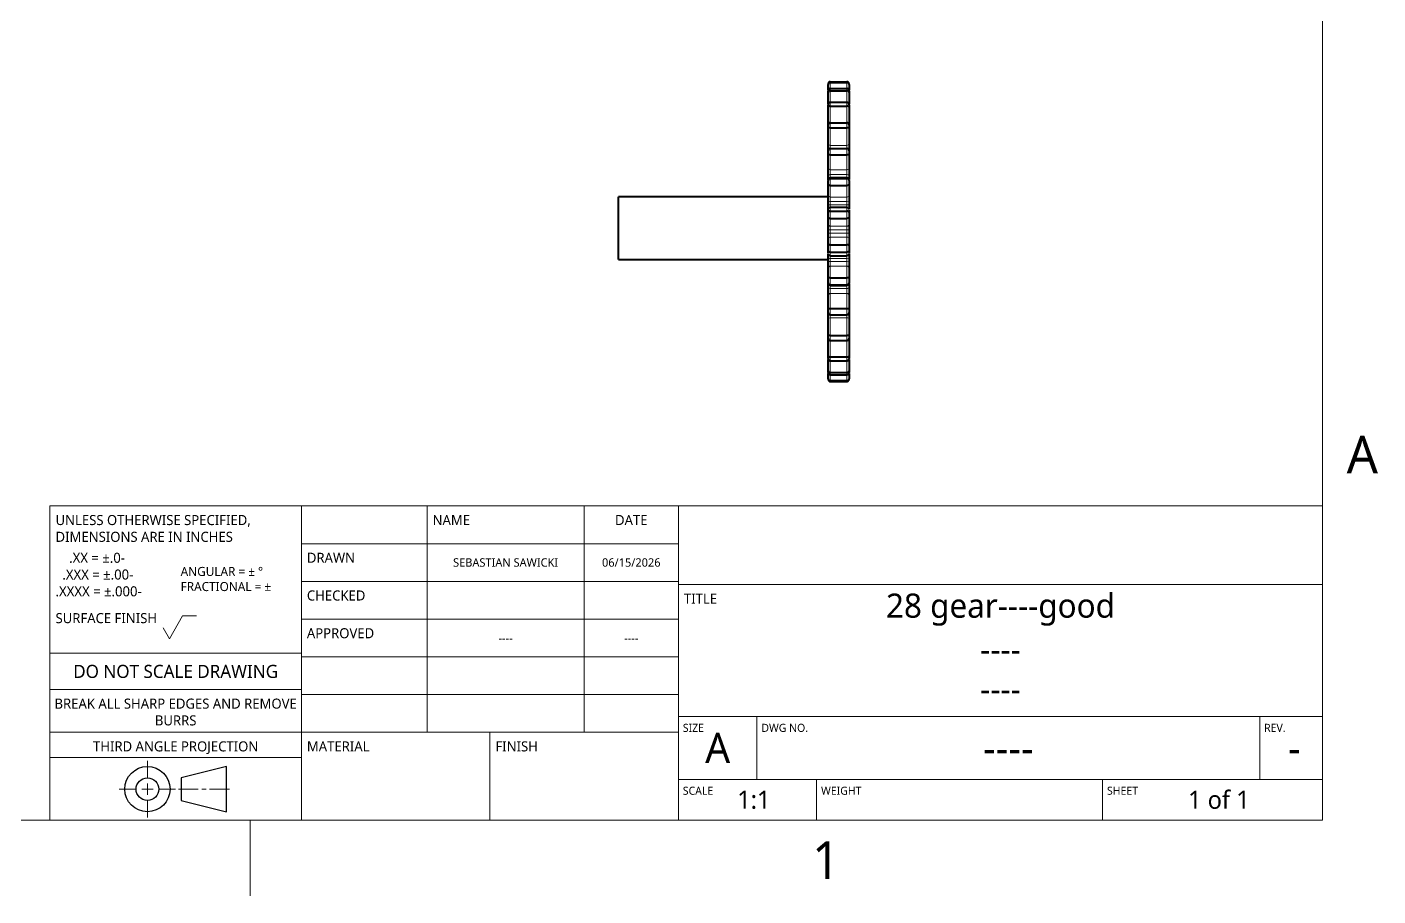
# Model space of a CAD drawing. Header units: inches. Extents: x 0 to 11, y 0 to 8.5.
# Drawn here: x 4.45 to 10.9, y 0.02 to 4.17 of the extents above; entities that cross this region are included whole.
import ezdxf

# ---------------------------------------------------------------- set-up
doc = ezdxf.new("R2010")
doc.units = ezdxf.units.IN
doc.header["$LTSCALE"] = 0.5
doc.header["$MEASUREMENT"] = 0
for name, color, linetype, lineweight in [('BORDER_FRAME', 7, 'Continuous', 15), ('BORDER_ZONES', 7, 'Continuous', 15), ('TANGENT_LINES', 7, 'Continuous', 15), ('TITLE_BLOCK', 7, 'Continuous', 15), ('Visible', 7, 'Continuous', 40)]:
    doc.layers.add(name, color=color, linetype=linetype, lineweight=lineweight)
doc.styles.add('Onshape-Standard', font='NotoSans-Regular.ttf')
doc.styles.add('Onshape-Standard-Fields', font='')
doc.styles.get('Onshape-Standard-Fields').set_extended_font_data('Noto Sans')

msp = doc.modelspace()

# ---------------------------------------------------------------- linework, layer by layer
at = {"layer": 'BORDER_FRAME'}
for p, q in [((10.639, 8.12), (10.639, 0.38)), ((10.639, 0.38), (0.399, 0.38))]:
    msp.add_line(p, q, dxfattribs=at)
at = {"layer": 'BORDER_ZONES'}
msp.add_line((5.519, 0.38), (5.519, 0.019), dxfattribs=at)
at = {"layer": 'TANGENT_LINES'}
for p, q in [((8.2887, 3.9043), (8.2887, 3.9004)), ((8.2887, 3.9004), (8.2887, 3.8725)), ((8.2887, 3.8723), (8.2887, 3.8608)), ((8.3687, 3.9004), (8.3687, 3.9043)), ((8.3687, 3.8725), (8.3687, 3.9004)), ((8.3687, 3.8608), (8.3687, 3.8723)), ((8.2887, 3.8608), (8.2887, 3.8061)), ((8.2887, 3.8061), (8.2887, 3.7875)), ((8.3687, 3.8061), (8.3687, 3.8608)), ((8.3687, 3.7875), (8.3687, 3.8061)), ((8.2887, 3.7875), (8.2887, 3.7087)), ((8.3687, 3.7087), (8.3687, 3.7875)), ((8.2887, 3.709), (8.2887, 3.6843)), ((8.2887, 3.6843), (8.2887, 3.6004)), ((8.3687, 3.6843), (8.3687, 3.709)), ((8.3687, 3.6004), (8.3687, 3.6843)), ((8.3687, 3.6004), (8.2887, 3.6004)), ((8.2887, 3.6004), (8.2887, 3.5858)), ((8.2887, 3.5858), (8.2887, 3.5562)), ((8.2887, 3.5562), (8.2887, 3.4846)), ((8.3687, 3.5858), (8.3687, 3.6004)), ((8.3687, 3.5562), (8.3687, 3.5858)), ((8.3687, 3.4846), (8.3687, 3.5562)), ((8.3687, 3.4846), (8.2887, 3.4846)), ((8.2887, 3.4846), (8.2887, 3.461)), ((8.3687, 3.461), (8.3687, 3.4846)), ((8.2887, 3.461), (8.3687, 3.461)), ((8.2887, 3.461), (8.2887, 3.4468)), ((8.3687, 3.4468), (8.2887, 3.4468)), ((8.2887, 3.4468), (8.2887, 3.4458)), ((8.2887, 3.4458), (8.2887, 3.4427)), ((8.2887, 3.4427), (8.2887, 3.4097)), ((8.3687, 3.4468), (8.3687, 3.461)), ((8.3687, 3.4458), (8.3687, 3.4468)), ((8.3687, 3.4427), (8.3687, 3.4458)), ((8.3687, 3.4097), (8.3687, 3.4427)), ((8.2887, 3.4097), (8.2887, 3.3539)), ((8.3687, 3.3539), (8.2887, 3.3539)), ((8.2887, 3.3539), (8.2887, 3.3326)), ((8.3687, 3.3539), (8.3687, 3.4097)), ((8.3687, 3.3326), (8.3687, 3.3539)), ((8.2887, 3.3326), (8.3687, 3.3326)), ((8.2887, 3.3326), (8.2887, 3.3173)), ((8.3687, 3.3173), (8.2887, 3.3173)), ((8.2887, 3.3173), (8.2887, 3.3045)), ((8.2887, 3.3045), (8.2887, 3.2869)), ((8.3687, 3.3173), (8.3687, 3.3326)), ((8.3687, 3.3045), (8.3687, 3.3173)), ((8.3687, 3.2869), (8.3687, 3.3045)), ((8.2887, 3.2869), (8.2887, 3.2522)), ((8.2887, 3.2522), (8.2887, 3.215)), ((8.3687, 3.2522), (8.3687, 3.2869)), ((8.3687, 3.215), (8.3687, 3.2522)), ((8.3687, 3.215), (8.2887, 3.215)), ((8.2887, 3.215), (8.2887, 3.1971)), ((8.2887, 3.1971), (8.3687, 3.1971)), ((8.2887, 3.1971), (8.2887, 3.1813)), ((8.3687, 3.1813), (8.2887, 3.1813)), ((8.2887, 3.1813), (8.2887, 3.1634)), ((8.2887, 3.1634), (8.2887, 3.1262)), ((8.2887, 3.1634), (8.3687, 3.1634)), ((8.3687, 3.1971), (8.3687, 3.215)), ((8.3687, 3.1813), (8.3687, 3.1971)), ((8.3687, 3.1634), (8.3687, 3.1813)), ((8.3687, 3.1262), (8.3687, 3.1634)), ((8.2887, 3.1262), (8.2887, 3.0915)), ((8.3687, 3.0915), (8.3687, 3.1262)), ((8.2887, 3.0915), (8.2887, 3.0739)), ((8.2887, 3.0739), (8.2887, 3.0611)), ((8.2887, 3.0611), (8.3687, 3.0611)), ((8.2887, 3.0611), (8.2887, 3.0458)), ((8.3687, 3.0458), (8.2887, 3.0458)), ((8.2887, 3.0458), (8.2887, 3.0245)), ((8.3687, 3.0739), (8.3687, 3.0915)), ((8.3687, 3.0611), (8.3687, 3.0739)), ((8.3687, 3.0458), (8.3687, 3.0611)), ((8.3687, 3.0245), (8.3687, 3.0458)), ((8.2887, 3.0245), (8.2887, 2.9687)), ((8.2887, 3.0245), (8.3687, 3.0245)), ((8.2887, 2.9687), (8.2887, 2.9357)), ((8.3687, 2.9687), (8.3687, 3.0245)), ((8.3687, 2.9357), (8.3687, 2.9687)), ((8.2887, 2.9357), (8.2887, 2.9326)), ((8.2887, 2.9326), (8.2887, 2.9316)), ((8.2887, 2.9316), (8.3687, 2.9316)), ((8.2887, 2.9316), (8.2887, 2.9174)), ((8.3687, 2.9174), (8.2887, 2.9174)), ((8.2887, 2.9174), (8.2887, 2.8938)), ((8.3687, 2.9326), (8.3687, 2.9357)), ((8.3687, 2.9316), (8.3687, 2.9326)), ((8.3687, 2.9174), (8.3687, 2.9316)), ((8.3687, 2.8938), (8.3687, 2.9174)), ((8.2887, 2.8938), (8.2887, 2.8222)), ((8.2887, 2.8938), (8.3687, 2.8938)), ((8.3687, 2.8222), (8.3687, 2.8938)), ((8.2887, 2.8222), (8.2887, 2.7926)), ((8.2887, 2.7926), (8.2887, 2.778)), ((8.2887, 2.778), (8.3687, 2.778)), ((8.2887, 2.778), (8.2887, 2.6941)), ((8.3687, 2.7926), (8.3687, 2.8222)), ((8.3687, 2.778), (8.3687, 2.7926)), ((8.3687, 2.6941), (8.3687, 2.778)), ((8.2887, 2.6941), (8.2887, 2.6694)), ((8.2887, 2.6697), (8.2887, 2.5909)), ((8.3687, 2.6694), (8.3687, 2.6941)), ((8.3687, 2.5909), (8.3687, 2.6697)), ((8.2887, 2.5909), (8.2887, 2.5723)), ((8.3687, 2.5723), (8.3687, 2.5909)), ((8.2887, 2.5723), (8.2887, 2.5176)), ((8.2887, 2.5176), (8.2887, 2.5061)), ((8.3687, 2.5176), (8.3687, 2.5723)), ((8.3687, 2.5061), (8.3687, 2.5176)), ((8.2887, 2.5059), (8.2887, 2.478)), ((8.2887, 2.478), (8.2887, 2.4741)), ((8.3687, 2.478), (8.3687, 2.5059)), ((8.3687, 2.4741), (8.3687, 2.478))]:
    msp.add_line(p, q, dxfattribs=at)
at = {"layer": 'TANGENT_LINES', "extrusion": (0, 0, -1)}
for centre, major_axis, ratio, start_param, end_param in [((8.2887, 3.7015), (0.01, 0), 0.589241, 2.91787, 3.141593), ((8.3687, 3.7015), (0.01, 0), 0.589241, 0, 0.212282), ((8.2887, 3.608), (0.01, 0), 0.754255, 1.570796, 3.141593), ((8.3687, 3.608), (0.01, 0), 0.754255, 0, 1.570796), ((8.2887, 3.4934), (0.01, 0), 0.881447, 1.570796, 3.141593), ((8.3687, 3.4934), (0.01, 0), 0.881447, 0, 1.570796), ((8.2887, 3.3636), (0.01, 0), 0.96444, 1.570796, 3.141593), ((8.3687, 3.3636), (0.01, 0), 0.96444, 0, 1.570796), ((8.2887, 3.225), (0.01, 0), 0.999072, 1.570796, 3.141593), ((8.3687, 3.225), (0.01, 0), 0.999072, 0, 1.570796), ((8.2887, 3.1815), (0.01, 0), 0.012869, 1.570796, 3.141593), ((8.3687, 3.1815), (0.01, 0), 0.012869, 0, 1.570796), ((8.2887, 3.0632), (0.01, 0), 0.209956, 1.570796, 3.141593), ((8.2887, 3.0481), (0.01, 0), 0.235049, 1.570796, 3.141593), ((8.3687, 3.0632), (0.01, 0), 0.209956, 12.566371, 14.137167), ((8.3687, 3.0481), (0.01, 0), 0.235049, 0, 1.570796), ((8.2887, 2.885), (-0.01, 0), 0.881447, 0, 1.570796), ((8.3687, 2.885), (-0.01, 0), 0.881447, 1.570796, 3.141593), ((8.2887, 2.7704), (-0.01, 0), 0.754255, 0, 1.570796), ((8.3687, 2.7704), (-0.01, 0), 0.754255, 1.570796, 3.141593), ((8.2887, 2.6769), (-0.01, 0), 0.589241, 0, 0.212282), ((8.3687, 2.6769), (-0.01, 0), 0.589241, 2.91787, 3.141593)]:
    msp.add_ellipse(centre, major_axis=major_axis, ratio=ratio, start_param=start_param, end_param=end_param, dxfattribs=at)
at = {"layer": 'TANGENT_LINES'}
for centre, major_axis, ratio, start_param, end_param in [((8.2887, 3.4565), (0.01, 0), 0.445442, 1.570796, 3.141593), ((8.2887, 3.4426), (0.01, 0), 0.422253, 1.570796, 3.141593), ((8.3687, 3.4565), (0.01, 0), 0.445442, 0, 1.570796), ((8.3687, 3.4426), (0.01, 0), 0.422253, 0, 1.570796), ((8.2887, 3.3303), (0.01, 0), 0.235049, 1.570796, 3.141593), ((8.2887, 3.3152), (0.01, 0), 0.209956, 1.570796, 3.141593), ((8.3687, 3.3303), (0.01, 0), 0.235049, 0, 1.570796), ((8.3687, 3.3152), (0.01, 0), 0.209956, 0, 1.570796), ((8.2887, 3.1969), (0.01, 0), 0.012869, 1.570796, 3.141593), ((8.2887, 3.1534), (0.01, 0), 0.999072, 1.570796, 3.141593), ((8.3687, 3.1969), (0.01, 0), 0.012869, 0, 1.570796), ((8.3687, 3.1534), (0.01, 0), 0.999072, 0, 1.570796), ((8.2887, 3.0148), (0.01, 0), 0.96444, 1.570796, 3.141593), ((8.3687, 3.0148), (0.01, 0), 0.96444, 0, 1.570796), ((8.2887, 2.9358), (-0.01, 0), 0.422253, 0, 1.570796), ((8.2887, 2.9219), (-0.01, 0), 0.445442, 0, 1.570796), ((8.3687, 2.9358), (-0.01, 0), 0.422253, 1.570796, 3.141593), ((8.3687, 2.9219), (-0.01, 0), 0.445442, 1.570796, 3.141593)]:
    msp.add_ellipse(centre, major_axis=major_axis, ratio=ratio, start_param=start_param, end_param=end_param, dxfattribs=at)
at = {"layer": 'TITLE_BLOCK'}
for p, q in [((4.564, 0.38), (4.564, 1.88)), ((4.564, 1.88), (5.764, 1.88)), ((5.764, 0.38), (5.764, 1.88)), ((5.764, 1.88), (7.564, 1.88)), ((6.364, 0.8), (6.364, 1.88)), ((7.114, 0.8), (7.114, 1.88)), ((7.564, 0.38), (7.564, 1.88)), ((7.564, 1.88), (10.639, 1.88)), ((5.764, 1.7), (7.564, 1.7)), ((5.764, 1.52), (7.564, 1.52)), ((7.564, 1.505), (10.639, 1.505)), ((5.134, 1.246), (5.197, 1.3552)), ((5.197, 1.3552), (5.263, 1.3552)), ((5.104, 1.298), (5.134, 1.246)), ((5.764, 1.34), (7.564, 1.34)), ((4.564, 1.178), (5.764, 1.178)), ((5.764, 1.16), (7.564, 1.16)), ((4.564, 1.004), (5.764, 1.004)), ((5.764, 0.98), (7.564, 0.98)), ((7.564, 0.875), (10.639, 0.875)), ((7.939, 0.575), (7.939, 0.875)), ((10.339, 0.575), (10.339, 0.875)), ((4.564, 0.8), (5.764, 0.8)), ((5.764, 0.8), (7.564, 0.8)), ((6.664, 0.38), (6.664, 0.8)), ((4.564, 0.68), (5.764, 0.68)), ((7.564, 0.575), (10.639, 0.575)), ((8.224, 0.38), (8.224, 0.575)), ((9.589, 0.38), (9.589, 0.575)), ((4.564, 0.38), (5.764, 0.38))]:
    msp.add_line(p, q, dxfattribs=at)
at = {"layer": 'TITLE_BLOCK', "lineweight": 15}
for p, q in [((5.029, 0.5828), (5.029, 0.6638)), ((4.975, 0.5288), (4.894, 0.5288)), ((5.056, 0.5288), (5.002, 0.5288)), ((5.029, 0.5558), (5.029, 0.5018)), ((5.083, 0.5288), (5.164, 0.5288)), ((5.272, 0.5288), (5.1775, 0.5288)), ((5.3098, 0.5288), (5.2882, 0.5288)), ((5.326, 0.5288), (5.4205, 0.5288)), ((5.029, 0.4748), (5.029, 0.3938))]:
    msp.add_line(p, q, dxfattribs=at)
at = {"layer": 'TITLE_BLOCK', "lineweight": 30}
for p, q in [((5.407, 0.6368), (5.191, 0.5828)), ((5.191, 0.5828), (5.191, 0.4748)), ((5.407, 0.4208), (5.407, 0.6368)), ((5.191, 0.4748), (5.407, 0.4208))]:
    msp.add_line(p, q, dxfattribs=at)
for radius in [0.108, 0.054]:
    msp.add_circle((5.029, 0.5288), radius, dxfattribs=at)
at = {"layer": 'Visible'}
for p, q in [((8.2787, 3.866), (8.2787, 3.8913)), ((8.2887, 3.9043), (8.3687, 3.9043)), ((8.2887, 3.9004), (8.3687, 3.9004)), ((8.2887, 3.8723), (8.3687, 3.8723)), ((8.3787, 3.8913), (8.3787, 3.866)), ((8.2787, 3.8535), (8.2787, 3.861)), ((8.2787, 3.7995), (8.2787, 3.8535)), ((8.2887, 3.8608), (8.3687, 3.8608)), ((8.2887, 3.8061), (8.3687, 3.8061)), ((8.3787, 3.861), (8.3787, 3.8535)), ((8.3787, 3.8535), (8.3787, 3.7995)), ((8.2787, 3.7825), (8.2787, 3.7945)), ((8.2787, 3.7015), (8.2787, 3.7825)), ((8.2887, 3.7875), (8.3687, 3.7875)), ((8.3787, 3.7945), (8.3787, 3.7825)), ((8.3787, 3.7825), (8.3787, 3.7015)), ((8.2787, 3.6978), (8.2787, 3.7015)), ((8.2787, 3.6817), (8.2787, 3.6976)), ((8.2787, 3.608), (8.2787, 3.6817)), ((8.2887, 3.709), (8.3687, 3.709)), ((8.2887, 3.6843), (8.3687, 3.6843)), ((8.3787, 3.7015), (8.3787, 3.6979)), ((8.3787, 3.6976), (8.3787, 3.6817)), ((8.3787, 3.6817), (8.3787, 3.608)), ((8.2787, 3.5751), (8.2787, 3.608)), ((8.2787, 3.5562), (8.2787, 3.5753)), ((8.2787, 3.4934), (8.2787, 3.5562)), ((8.2887, 3.5858), (8.3687, 3.5858)), ((8.2887, 3.5562), (8.3687, 3.5562)), ((8.3787, 3.608), (8.3787, 3.5752)), ((8.3787, 3.5753), (8.3787, 3.5562)), ((8.3787, 3.5562), (8.3787, 3.4934)), ((8.2787, 3.4565), (8.2787, 3.4934)), ((8.3787, 3.4934), (8.3787, 3.4565)), ((8.2787, 3.4426), (8.2787, 3.4565)), ((8.2787, 3.4385), (8.2787, 3.4426)), ((8.2787, 3.4123), (8.2787, 3.4336)), ((8.3687, 3.4458), (8.2887, 3.4458)), ((8.2887, 3.4427), (8.3687, 3.4427)), ((8.3787, 3.4565), (8.3787, 3.4426)), ((8.3787, 3.4426), (8.3787, 3.4386)), ((8.3787, 3.4336), (8.3787, 3.4123)), ((8.2787, 3.3559), (7.2787, 3.3559)), ((7.2787, 3.0559), (7.2787, 3.3559)), ((8.2787, 3.3636), (8.2787, 3.4123)), ((8.2787, 3.3303), (8.2787, 3.3636)), ((8.2887, 3.4097), (8.3687, 3.4097)), ((8.3787, 3.4123), (8.3787, 3.3636)), ((8.3787, 3.3636), (8.3787, 3.3303)), ((8.2787, 3.3152), (8.2787, 3.3303)), ((8.2787, 3.2974), (8.2787, 3.3152)), ((8.2787, 3.2797), (8.2787, 3.2933)), ((8.3687, 3.3045), (8.2887, 3.3045)), ((8.3787, 3.3303), (8.3787, 3.3152)), ((8.3787, 3.3152), (8.3787, 3.2976)), ((8.3787, 3.2918), (8.3787, 3.2797)), ((8.2787, 3.2572), (8.2787, 3.2797)), ((8.2787, 3.225), (8.2787, 3.2572)), ((8.2787, 3.1969), (8.2787, 3.225)), ((8.2887, 3.2869), (8.3687, 3.2869)), ((8.2887, 3.2522), (8.3687, 3.2522)), ((8.3787, 3.2797), (8.3787, 3.2572)), ((8.3787, 3.2572), (8.3787, 3.225)), ((8.3787, 3.225), (8.3787, 3.1969)), ((8.2787, 3.1815), (8.2787, 3.1969)), ((8.2787, 3.1534), (8.2787, 3.1815)), ((8.3787, 3.1969), (8.3787, 3.1815)), ((8.3787, 3.1815), (8.3787, 3.1534)), ((8.2787, 3.1212), (8.2787, 3.1534)), ((8.2787, 3.0987), (8.2787, 3.1212)), ((8.2787, 3.0866), (8.2787, 3.0987)), ((8.2887, 3.1262), (8.3687, 3.1262)), ((8.3787, 3.1534), (8.3787, 3.1212)), ((8.3787, 3.1212), (8.3787, 3.0987)), ((8.3787, 3.0987), (8.3787, 3.0851)), ((7.2787, 3.0559), (8.2787, 3.0559)), ((8.2787, 3.0632), (8.2787, 3.0808)), ((8.2787, 3.0481), (8.2787, 3.0632)), ((8.2787, 3.0148), (8.2787, 3.0481)), ((8.2887, 3.0915), (8.3687, 3.0915)), ((8.2887, 3.0739), (8.3687, 3.0739)), ((8.3787, 3.081), (8.3787, 3.0632)), ((8.3787, 3.0632), (8.3787, 3.0481)), ((8.3787, 3.0481), (8.3787, 3.0148)), ((8.2787, 2.9661), (8.2787, 3.0148)), ((8.2887, 2.9687), (8.3687, 2.9687)), ((8.3787, 3.0148), (8.3787, 2.9661)), ((8.2787, 2.9448), (8.2787, 2.9661)), ((8.2787, 2.9358), (8.2787, 2.9398)), ((8.2787, 2.9219), (8.2787, 2.9358)), ((8.2787, 2.885), (8.2787, 2.9219)), ((8.2887, 2.9357), (8.3687, 2.9357)), ((8.2887, 2.9326), (8.3687, 2.9326)), ((8.3787, 2.9661), (8.3787, 2.9448)), ((8.3787, 2.9399), (8.3787, 2.9358)), ((8.3787, 2.9358), (8.3787, 2.9219)), ((8.3787, 2.9219), (8.3787, 2.885)), ((8.2787, 2.8222), (8.2787, 2.885)), ((8.3787, 2.885), (8.3787, 2.8222)), ((8.2787, 2.8031), (8.2787, 2.8222)), ((8.2787, 2.7704), (8.2787, 2.8032)), ((8.2887, 2.8222), (8.3687, 2.8222)), ((8.2887, 2.7926), (8.3687, 2.7926)), ((8.3787, 2.8222), (8.3787, 2.8031)), ((8.3787, 2.8033), (8.3787, 2.7704)), ((8.2787, 2.6967), (8.2787, 2.7704)), ((8.3787, 2.7704), (8.3787, 2.6967)), ((8.2787, 2.6808), (8.2787, 2.6967)), ((8.2787, 2.6769), (8.2787, 2.6805)), ((8.2787, 2.5959), (8.2787, 2.6769)), ((8.2887, 2.6941), (8.3687, 2.6941)), ((8.2887, 2.6694), (8.3687, 2.6694)), ((8.3787, 2.6967), (8.3787, 2.6808)), ((8.3787, 2.6806), (8.3787, 2.6769)), ((8.3787, 2.6769), (8.3787, 2.5959)), ((8.2787, 2.5839), (8.2787, 2.5959)), ((8.2887, 2.5909), (8.3687, 2.5909)), ((8.3787, 2.5959), (8.3787, 2.5839)), ((8.2787, 2.5249), (8.2787, 2.5789)), ((8.2787, 2.5174), (8.2787, 2.5249)), ((8.2887, 2.5723), (8.3687, 2.5723)), ((8.2887, 2.5176), (8.3687, 2.5176)), ((8.3787, 2.5789), (8.3787, 2.5249)), ((8.3787, 2.5249), (8.3787, 2.5174)), ((8.2787, 2.4871), (8.2787, 2.5124)), ((8.2887, 2.5061), (8.3687, 2.5061)), ((8.2887, 2.478), (8.3687, 2.478)), ((8.2887, 2.4741), (8.3687, 2.4741)), ((8.3787, 2.5124), (8.3787, 2.4871))]:
    msp.add_line(p, q, dxfattribs=at)
at = {"layer": 'Visible', "extrusion": (0, 0, -1)}
for centre, ratio, start_param, end_param in [((8.2887, 3.4358), 1, 0.000035, 1.56866), ((8.3687, 3.4358), 1, 1.56866, 3.141557), ((8.2887, 3.2945), 0.999998, 0.007777, 1.557052), ((8.3687, 3.2945), 0.999998, 1.557052, 3.133816), ((8.2887, 3.0839), 0.999998, 10.98183, 12.558594), ((8.3687, 3.0839), 0.999998, 9.432555, 10.98183), ((8.2887, 2.9426), 1, 10.993438, 12.566335), ((8.3687, 2.9426), 1, 9.424813, 10.993438)]:
    msp.add_ellipse(centre, major_axis=(-0.01, 0), ratio=ratio, start_param=start_param, end_param=end_param, dxfattribs=at)
at = {"layer": 'Visible'}
for points, knots in [([(8.2887, 3.9043), (8.2877, 3.9042), (8.2857, 3.904), (8.283, 3.9026), (8.2808, 3.9004), (8.2791, 3.8979), (8.2787, 3.894), (8.2787, 3.8938), (8.2787, 3.8938)], [0, 0, 0, 0, 0.187204, 0.372367, 0.559609, 0.755929, 0.962648, 1, 1, 1, 1]), ([(8.2887, 3.9004), (8.2877, 3.9003), (8.2857, 3.9001), (8.283, 3.8989), (8.2808, 3.897), (8.2792, 3.8949), (8.2787, 3.8914), (8.2787, 3.8913), (8.2787, 3.8913)], [0, 0, 0, 0, 0.193658, 0.383067, 0.571053, 0.76401, 0.963969, 1, 1, 1, 1]), ([(8.2887, 3.8723), (8.2877, 3.8722), (8.2857, 3.872), (8.283, 3.8705), (8.2808, 3.8681), (8.2791, 3.8654), (8.2787, 3.8612), (8.2787, 3.861), (8.2787, 3.861)], [0, 0, 0, 0, 0.183495, 0.366336, 0.553311, 0.751571, 0.96194, 1, 1, 1, 1]), ([(8.3787, 3.8938), (8.3787, 3.8938), (8.3787, 3.894), (8.3782, 3.8979), (8.3766, 3.9004), (8.3744, 3.9026), (8.3717, 3.904), (8.3697, 3.9042), (8.3687, 3.9043)], [0, 0, 0, 0, 0.037352, 0.244071, 0.440391, 0.627633, 0.812796, 1, 1, 1, 1]), ([(8.3787, 3.8913), (8.3787, 3.8913), (8.3787, 3.8914), (8.3782, 3.8949), (8.3766, 3.897), (8.3744, 3.8989), (8.3717, 3.9001), (8.3697, 3.9003), (8.3687, 3.9004)], [0, 0, 0, 0, 0.036031, 0.23599, 0.428947, 0.616933, 0.806342, 1, 1, 1, 1]), ([(8.3787, 3.861), (8.3787, 3.861), (8.3787, 3.8612), (8.3782, 3.8654), (8.3766, 3.8681), (8.3744, 3.8705), (8.3717, 3.872), (8.3697, 3.8722), (8.3687, 3.8723)], [0, 0, 0, 0, 0.03806, 0.248429, 0.446689, 0.633664, 0.816505, 1, 1, 1, 1]), ([(8.2887, 3.8608), (8.2877, 3.8607), (8.2857, 3.8606), (8.2831, 3.8597), (8.2808, 3.8581), (8.2792, 3.8565), (8.2787, 3.8537), (8.2787, 3.8535), (8.2787, 3.8535)], [0, 0, 0, 0, 0.203271, 0.399456, 0.589292, 0.777432, 0.966193, 1, 1, 1, 1]), ([(8.2887, 3.8061), (8.2877, 3.806), (8.2857, 3.8058), (8.283, 3.8043), (8.2808, 3.8018), (8.2791, 3.7991), (8.2787, 3.7947), (8.2787, 3.7945), (8.2787, 3.7945)], [0, 0, 0, 0, 0.182283, 0.364376, 0.551273, 0.75016, 0.961709, 1, 1, 1, 1]), ([(8.3787, 3.8535), (8.3787, 3.8535), (8.3787, 3.8537), (8.3782, 3.8565), (8.3765, 3.8581), (8.3743, 3.8597), (8.3717, 3.8606), (8.3697, 3.8607), (8.3687, 3.8608)], [0, 0, 0, 0, 0.033807, 0.222568, 0.410708, 0.600544, 0.796729, 1, 1, 1, 1]), ([(8.3787, 3.7945), (8.3787, 3.7945), (8.3787, 3.7947), (8.3782, 3.7991), (8.3766, 3.8018), (8.3744, 3.8043), (8.3717, 3.8058), (8.3697, 3.806), (8.3687, 3.8061)], [0, 0, 0, 0, 0.038291, 0.24984, 0.448727, 0.635624, 0.817717, 1, 1, 1, 1]), ([(8.2887, 3.7875), (8.2877, 3.7875), (8.2857, 3.7874), (8.2831, 3.7868), (8.2809, 3.7857), (8.2792, 3.7846), (8.2787, 3.7826), (8.2787, 3.7825), (8.2787, 3.7825)], [0, 0, 0, 0, 0.216533, 0.422858, 0.616864, 0.799319, 0.96995, 1, 1, 1, 1]), ([(8.3787, 3.7825), (8.3787, 3.7825), (8.3787, 3.7826), (8.3782, 3.7846), (8.3765, 3.7857), (8.3743, 3.7868), (8.3717, 3.7874), (8.3697, 3.7875), (8.3687, 3.7875)], [0, 0, 0, 0, 0.03005, 0.200681, 0.383136, 0.577142, 0.783467, 1, 1, 1, 1]), ([(8.279, 3.7003), (8.2788, 3.6992), (8.2787, 3.6978), (8.2787, 3.6977), (8.2787, 3.6976)], [0, 0, 0, 0, 0.814497, 1, 1, 1, 1]), ([(8.2887, 3.6843), (8.2877, 3.6843), (8.2857, 3.6842), (8.2831, 3.6839), (8.281, 3.6833), (8.2793, 3.6829), (8.2787, 3.6817), (8.2787, 3.6817), (8.2787, 3.6817)], [0, 0, 0, 0, 0.233533, 0.453975, 0.656257, 0.835029, 0.976847, 1, 1, 1, 1]), ([(8.2797, 3.7026), (8.2796, 3.7023), (8.2793, 3.7017), (8.2791, 3.7008), (8.279, 3.7003)], [0, 0, 0, 0, 0.451055, 1, 1, 1, 1]), ([(8.2887, 3.709), (8.2877, 3.7089), (8.2857, 3.7087), (8.283, 3.7072), (8.2808, 3.7049), (8.28, 3.7034), (8.2797, 3.7026)], [0, 0, 0, 0, 0.254345, 0.507756, 0.766879, 1, 1, 1, 1]), ([(8.3777, 3.7026), (8.3773, 3.7034), (8.3766, 3.7049), (8.3744, 3.7072), (8.3717, 3.7087), (8.3697, 3.7089), (8.3687, 3.709)], [0, 0, 0, 0, 0.233121, 0.492244, 0.745655, 1, 1, 1, 1]), ([(8.3787, 3.6817), (8.3787, 3.6817), (8.3787, 3.6817), (8.378, 3.6829), (8.3764, 3.6833), (8.3743, 3.6839), (8.3716, 3.6842), (8.3697, 3.6843), (8.3687, 3.6843)], [0, 0, 0, 0, 0.023153, 0.164971, 0.343743, 0.546025, 0.766467, 1, 1, 1, 1]), ([(8.3784, 3.7003), (8.3783, 3.7008), (8.3781, 3.7017), (8.3778, 3.7023), (8.3777, 3.7026)], [0, 0, 0, 0, 0.542685, 1, 1, 1, 1]), ([(8.3787, 3.6976), (8.3787, 3.6977), (8.3787, 3.6978), (8.3785, 3.6992), (8.3784, 3.7003)], [0, 0, 0, 0, 0.183362, 1, 1, 1, 1]), ([(8.2887, 3.5858), (8.2877, 3.5857), (8.2857, 3.5855), (8.283, 3.5842), (8.2808, 3.5819), (8.2791, 3.5795), (8.2787, 3.5755), (8.2787, 3.5753), (8.2787, 3.5753)], [0, 0, 0, 0, 0.187174, 0.372272, 0.559422, 0.75571, 0.962597, 1, 1, 1, 1]), ([(8.2887, 3.5562), (8.2877, 3.5562), (8.2857, 3.5562), (8.2831, 3.5562), (8.281, 3.5562), (8.2795, 3.5562), (8.2787, 3.5562), (8.2787, 3.5562), (8.2787, 3.5562)], [0, 0, 0, 0, 0.249422, 0.484035, 0.697187, 0.879536, 0.995991, 1, 1, 1, 1]), ([(8.3787, 3.5753), (8.3787, 3.5753), (8.3787, 3.5755), (8.3782, 3.5795), (8.3766, 3.5819), (8.3744, 3.5842), (8.3717, 3.5855), (8.3697, 3.5857), (8.3687, 3.5858)], [0, 0, 0, 0, 0.037403, 0.24429, 0.440578, 0.627728, 0.812826, 1, 1, 1, 1]), ([(8.3787, 3.5562), (8.3787, 3.5562), (8.3787, 3.5562), (8.3779, 3.5562), (8.3764, 3.5562), (8.3742, 3.5562), (8.3716, 3.5562), (8.3697, 3.5562), (8.3687, 3.5562)], [0, 0, 0, 0, 0.004009, 0.120464, 0.302813, 0.515965, 0.750578, 1, 1, 1, 1]), ([(8.2887, 3.4427), (8.2877, 3.4426), (8.2857, 3.4425), (8.283, 3.4413), (8.2808, 3.4394), (8.2792, 3.4372), (8.2787, 3.4338), (8.2787, 3.4336), (8.2787, 3.4336)], [0, 0, 0, 0, 0.193608, 0.382917, 0.570763, 0.763667, 0.963887, 1, 1, 1, 1]), ([(8.3787, 3.4336), (8.3787, 3.4336), (8.3787, 3.4338), (8.3782, 3.4372), (8.3766, 3.4394), (8.3744, 3.4413), (8.3717, 3.4425), (8.3697, 3.4426), (8.3687, 3.4427)], [0, 0, 0, 0, 0.036113, 0.236333, 0.429237, 0.617083, 0.806392, 1, 1, 1, 1]), ([(8.2887, 3.4097), (8.2877, 3.4097), (8.2857, 3.4098), (8.2831, 3.4101), (8.281, 3.4107), (8.2793, 3.4111), (8.2787, 3.4123), (8.2787, 3.4123), (8.2787, 3.4123)], [0, 0, 0, 0, 0.233294, 0.453479, 0.655482, 0.834061, 0.976552, 1, 1, 1, 1]), ([(8.3787, 3.4123), (8.3787, 3.4123), (8.3787, 3.4123), (8.378, 3.4111), (8.3764, 3.4107), (8.3743, 3.4101), (8.3716, 3.4098), (8.3697, 3.4097), (8.3687, 3.4097)], [0, 0, 0, 0, 0.023448, 0.165939, 0.344518, 0.546521, 0.766706, 1, 1, 1, 1]), ([(8.2887, 3.2869), (8.2877, 3.2869), (8.2857, 3.2867), (8.2831, 3.2858), (8.2808, 3.2843), (8.2792, 3.2826), (8.2787, 3.2798), (8.2787, 3.2797), (8.2787, 3.2797)], [0, 0, 0, 0, 0.203187, 0.399236, 0.588883, 0.776939, 0.966073, 1, 1, 1, 1]), ([(8.2887, 3.2522), (8.2877, 3.2522), (8.2857, 3.2523), (8.2831, 3.2529), (8.2809, 3.254), (8.2792, 3.2551), (8.2787, 3.2571), (8.2787, 3.2572), (8.2787, 3.2572)], [0, 0, 0, 0, 0.216391, 0.42253, 0.616301, 0.798627, 0.969773, 1, 1, 1, 1]), ([(8.3787, 3.2797), (8.3787, 3.2797), (8.3787, 3.2798), (8.3782, 3.2826), (8.3765, 3.2843), (8.3743, 3.2858), (8.3717, 3.2867), (8.3697, 3.2869), (8.3687, 3.2869)], [0, 0, 0, 0, 0.033927, 0.223061, 0.411117, 0.600764, 0.796813, 1, 1, 1, 1]), ([(8.3787, 3.2572), (8.3787, 3.2572), (8.3787, 3.2571), (8.3782, 3.2551), (8.3765, 3.254), (8.3743, 3.2529), (8.3717, 3.2523), (8.3697, 3.2522), (8.3687, 3.2522)], [0, 0, 0, 0, 0.030227, 0.201373, 0.383699, 0.57747, 0.783609, 1, 1, 1, 1]), ([(8.2887, 3.1262), (8.2877, 3.1262), (8.2857, 3.1261), (8.2831, 3.1255), (8.2809, 3.1244), (8.2792, 3.1233), (8.2787, 3.1213), (8.2787, 3.1212), (8.2787, 3.1212)], [0, 0, 0, 0, 0.216391, 0.42253, 0.616301, 0.798627, 0.969773, 1, 1, 1, 1]), ([(8.2887, 3.0915), (8.2877, 3.0915), (8.2857, 3.0917), (8.2831, 3.0926), (8.2808, 3.0941), (8.2792, 3.0958), (8.2787, 3.0986), (8.2787, 3.0987), (8.2787, 3.0987)], [0, 0, 0, 0, 0.203187, 0.399236, 0.588883, 0.776939, 0.966073, 1, 1, 1, 1]), ([(8.3787, 3.1212), (8.3787, 3.1212), (8.3787, 3.1213), (8.3782, 3.1233), (8.3765, 3.1244), (8.3743, 3.1255), (8.3717, 3.1261), (8.3697, 3.1262), (8.3687, 3.1262)], [0, 0, 0, 0, 0.030227, 0.201373, 0.383699, 0.57747, 0.783609, 1, 1, 1, 1]), ([(8.3787, 3.0987), (8.3787, 3.0987), (8.3787, 3.0986), (8.3782, 3.0958), (8.3765, 3.0941), (8.3743, 3.0926), (8.3717, 3.0917), (8.3697, 3.0915), (8.3687, 3.0915)], [0, 0, 0, 0, 0.033927, 0.223061, 0.411117, 0.600764, 0.796813, 1, 1, 1, 1]), ([(8.2887, 2.9687), (8.2877, 2.9687), (8.2857, 2.9686), (8.2831, 2.9683), (8.281, 2.9677), (8.2793, 2.9673), (8.2787, 2.9661), (8.2787, 2.9661), (8.2787, 2.9661)], [0, 0, 0, 0, 0.233294, 0.453479, 0.655482, 0.834061, 0.976552, 1, 1, 1, 1]), ([(8.3787, 2.9661), (8.3787, 2.9661), (8.3787, 2.9661), (8.378, 2.9673), (8.3764, 2.9677), (8.3743, 2.9683), (8.3716, 2.9686), (8.3697, 2.9687), (8.3687, 2.9687)], [0, 0, 0, 0, 0.023448, 0.165939, 0.344518, 0.546521, 0.766706, 1, 1, 1, 1]), ([(8.2787, 2.9448), (8.2787, 2.9448), (8.2787, 2.9446), (8.2792, 2.9412), (8.2808, 2.939), (8.283, 2.9371), (8.2857, 2.9359), (8.2877, 2.9358), (8.2887, 2.9357)], [0, 0, 0, 0, 0.036113, 0.236333, 0.429237, 0.617083, 0.806392, 1, 1, 1, 1]), ([(8.3687, 2.9357), (8.3697, 2.9358), (8.3717, 2.9359), (8.3744, 2.9371), (8.3766, 2.939), (8.3782, 2.9412), (8.3787, 2.9446), (8.3787, 2.9448), (8.3787, 2.9448)], [0, 0, 0, 0, 0.193608, 0.382917, 0.570763, 0.763667, 0.963887, 1, 1, 1, 1]), ([(8.2787, 2.8222), (8.2787, 2.8222), (8.2787, 2.8222), (8.2795, 2.8222), (8.281, 2.8222), (8.2831, 2.8222), (8.2857, 2.8222), (8.2877, 2.8222), (8.2887, 2.8222)], [0, 0, 0, 0, 0.004009, 0.120464, 0.302813, 0.515965, 0.750578, 1, 1, 1, 1]), ([(8.2787, 2.8031), (8.2787, 2.8031), (8.2787, 2.8029), (8.2791, 2.7989), (8.2808, 2.7965), (8.283, 2.7942), (8.2857, 2.7929), (8.2877, 2.7927), (8.2887, 2.7926)], [0, 0, 0, 0, 0.037403, 0.24429, 0.440578, 0.627728, 0.812826, 1, 1, 1, 1]), ([(8.3687, 2.8222), (8.3697, 2.8222), (8.3716, 2.8222), (8.3742, 2.8222), (8.3764, 2.8222), (8.3779, 2.8222), (8.3787, 2.8222), (8.3787, 2.8222), (8.3787, 2.8222)], [0, 0, 0, 0, 0.249422, 0.484035, 0.697187, 0.879536, 0.995991, 1, 1, 1, 1]), ([(8.3687, 2.7926), (8.3697, 2.7927), (8.3717, 2.7929), (8.3744, 2.7942), (8.3766, 2.7965), (8.3782, 2.7989), (8.3787, 2.8029), (8.3787, 2.8031), (8.3787, 2.8031)], [0, 0, 0, 0, 0.187174, 0.372272, 0.559422, 0.75571, 0.962597, 1, 1, 1, 1]), ([(8.2787, 2.6967), (8.2787, 2.6967), (8.2787, 2.6967), (8.2793, 2.6955), (8.281, 2.6951), (8.2831, 2.6945), (8.2857, 2.6942), (8.2877, 2.6941), (8.2887, 2.6941)], [0, 0, 0, 0, 0.023153, 0.164971, 0.343743, 0.546025, 0.766467, 1, 1, 1, 1]), ([(8.2787, 2.6808), (8.2787, 2.6807), (8.2787, 2.6806), (8.2788, 2.6792), (8.279, 2.6781)], [0, 0, 0, 0, 0.183362, 1, 1, 1, 1]), ([(8.279, 2.6781), (8.2791, 2.6776), (8.2793, 2.6767), (8.2796, 2.6761), (8.2797, 2.6758)], [0, 0, 0, 0, 0.542685, 1, 1, 1, 1]), ([(8.2797, 2.6758), (8.28, 2.675), (8.2808, 2.6735), (8.283, 2.6712), (8.2857, 2.6697), (8.2877, 2.6695), (8.2887, 2.6694)], [0, 0, 0, 0, 0.233121, 0.492244, 0.745655, 1, 1, 1, 1]), ([(8.3687, 2.6941), (8.3697, 2.6941), (8.3716, 2.6942), (8.3743, 2.6945), (8.3764, 2.6951), (8.378, 2.6955), (8.3787, 2.6967), (8.3787, 2.6967), (8.3787, 2.6967)], [0, 0, 0, 0, 0.233533, 0.453975, 0.656257, 0.835029, 0.976847, 1, 1, 1, 1]), ([(8.3687, 2.6694), (8.3697, 2.6695), (8.3717, 2.6697), (8.3744, 2.6712), (8.3766, 2.6735), (8.3773, 2.675), (8.3777, 2.6758)], [0, 0, 0, 0, 0.254345, 0.507756, 0.766879, 1, 1, 1, 1]), ([(8.3777, 2.6758), (8.3778, 2.6761), (8.3781, 2.6767), (8.3783, 2.6776), (8.3784, 2.6781)], [0, 0, 0, 0, 0.451055, 1, 1, 1, 1]), ([(8.3784, 2.6781), (8.3785, 2.6792), (8.3787, 2.6806), (8.3787, 2.6807), (8.3787, 2.6808)], [0, 0, 0, 0, 0.814497, 1, 1, 1, 1]), ([(8.2787, 2.5959), (8.2787, 2.5959), (8.2787, 2.5958), (8.2792, 2.5938), (8.2809, 2.5927), (8.2831, 2.5916), (8.2857, 2.591), (8.2877, 2.5909), (8.2887, 2.5909)], [0, 0, 0, 0, 0.03005, 0.200681, 0.383136, 0.577142, 0.783467, 1, 1, 1, 1]), ([(8.2787, 2.5839), (8.2787, 2.5839), (8.2787, 2.5837), (8.2791, 2.5793), (8.2808, 2.5766), (8.283, 2.5741), (8.2857, 2.5726), (8.2877, 2.5724), (8.2887, 2.5723)], [0, 0, 0, 0, 0.038291, 0.24984, 0.448727, 0.635624, 0.817717, 1, 1, 1, 1]), ([(8.3687, 2.5909), (8.3697, 2.5909), (8.3717, 2.591), (8.3743, 2.5916), (8.3765, 2.5927), (8.3782, 2.5938), (8.3787, 2.5958), (8.3787, 2.5959), (8.3787, 2.5959)], [0, 0, 0, 0, 0.216533, 0.422858, 0.616864, 0.799319, 0.96995, 1, 1, 1, 1]), ([(8.3687, 2.5723), (8.3697, 2.5724), (8.3717, 2.5726), (8.3744, 2.5741), (8.3766, 2.5766), (8.3782, 2.5793), (8.3787, 2.5837), (8.3787, 2.5839), (8.3787, 2.5839)], [0, 0, 0, 0, 0.182283, 0.364376, 0.551273, 0.75016, 0.961709, 1, 1, 1, 1]), ([(8.2787, 2.5249), (8.2787, 2.5249), (8.2787, 2.5247), (8.2792, 2.5219), (8.2808, 2.5203), (8.2831, 2.5187), (8.2857, 2.5178), (8.2877, 2.5177), (8.2887, 2.5176)], [0, 0, 0, 0, 0.033807, 0.222568, 0.410708, 0.600544, 0.796729, 1, 1, 1, 1]), ([(8.2787, 2.5174), (8.2787, 2.5174), (8.2787, 2.5172), (8.2791, 2.513), (8.2808, 2.5103), (8.283, 2.5079), (8.2857, 2.5064), (8.2877, 2.5062), (8.2887, 2.5061)], [0, 0, 0, 0, 0.03806, 0.248429, 0.446689, 0.633664, 0.816505, 1, 1, 1, 1]), ([(8.3687, 2.5176), (8.3697, 2.5177), (8.3717, 2.5178), (8.3743, 2.5187), (8.3765, 2.5203), (8.3782, 2.5219), (8.3787, 2.5247), (8.3787, 2.5249), (8.3787, 2.5249)], [0, 0, 0, 0, 0.203271, 0.399456, 0.589292, 0.777432, 0.966193, 1, 1, 1, 1]), ([(8.3687, 2.5061), (8.3697, 2.5062), (8.3717, 2.5064), (8.3744, 2.5079), (8.3766, 2.5103), (8.3782, 2.513), (8.3787, 2.5172), (8.3787, 2.5174), (8.3787, 2.5174)], [0, 0, 0, 0, 0.183495, 0.366336, 0.553311, 0.751571, 0.96194, 1, 1, 1, 1]), ([(8.2787, 2.4871), (8.2787, 2.4871), (8.2787, 2.487), (8.2792, 2.4835), (8.2808, 2.4814), (8.283, 2.4795), (8.2857, 2.4783), (8.2877, 2.4781), (8.2887, 2.478)], [0, 0, 0, 0, 0.036031, 0.23599, 0.428947, 0.616933, 0.806342, 1, 1, 1, 1]), ([(8.2787, 2.4846), (8.2787, 2.4846), (8.2787, 2.4844), (8.2791, 2.4805), (8.2808, 2.478), (8.283, 2.4758), (8.2857, 2.4744), (8.2877, 2.4742), (8.2887, 2.4741)], [0, 0, 0, 0, 0.037352, 0.244071, 0.440391, 0.627633, 0.812796, 1, 1, 1, 1]), ([(8.3687, 2.478), (8.3697, 2.4781), (8.3717, 2.4783), (8.3744, 2.4795), (8.3766, 2.4814), (8.3782, 2.4835), (8.3787, 2.487), (8.3787, 2.4871), (8.3787, 2.4871)], [0, 0, 0, 0, 0.193658, 0.383067, 0.571053, 0.76401, 0.963969, 1, 1, 1, 1]), ([(8.3687, 2.4741), (8.3697, 2.4742), (8.3717, 2.4744), (8.3744, 2.4758), (8.3766, 2.478), (8.3782, 2.4805), (8.3787, 2.4844), (8.3787, 2.4846), (8.3787, 2.4846)], [0, 0, 0, 0, 0.187204, 0.372367, 0.559609, 0.755929, 0.962648, 1, 1, 1, 1])]:
    msp.add_open_spline(points, degree=3, knots=knots, dxfattribs=at)

# ---------------------------------------------------------------- texts
at = {"layer": 'BORDER_ZONES', "char_height": 0.18, "attachment_point": 5, "style": 'Onshape-Standard'}
for s, insert in [('A', (10.829, 2.125)), ('1', (8.269, 0.19))]:
    msp.add_mtext(s, dxfattribs=dict(at, insert=insert))
at = {"layer": 'TITLE_BLOCK'}
for s, insert, char_height, width, attachment_point, style in [('UNLESS OTHERWISE SPECIFIED, DIMENSIONS ARE IN INCHES', (4.5904, 1.8368), 0.048, 1.176, 1, 'Onshape-Standard'), ('NAME', (6.3904, 1.8368), 0.048, 0.735, 1, 'Onshape-Standard'), ('DATE', (7.339, 1.8368), 0.048, 0.441, 2, 'Onshape-Standard'), ('    .XX = ±.0-^J  .XXX = ±.00-^J.XXXX = ±.000-', (4.5904, 1.6568), 0.048, 0.588, 1, 'Onshape-Standard'), ('DRAWN', (5.7904, 1.6568), 0.048, 0.588, 1, 'Onshape-Standard'), ('SEBASTIAN SAWICKI', (6.739, 1.61), 0.04032, 0.75, 5, 'Onshape-Standard-Fields'), ('06/15/2026', (7.339, 1.61), 0.04032, 0.45, 5, 'Onshape-Standard-Fields'), ('^JANGULAR = ± °^JFRACTIONAL = ±', (5.1878, 1.6611), 0.0432, 0.588, 1, 'Onshape-Standard'), ('CHECKED', (5.7904, 1.4768), 0.048, 0.588, 1, 'Onshape-Standard'), ('TITLE', (7.5904, 1.4618), 0.048, 0.3675, 1, 'Onshape-Standard'), ('28 gear----good', (9.1015, 1.385), 0.1152, 2.775, 5, 'Onshape-Standard-Fields'), ('SURFACE FINISH', (4.5904, 1.3688), 0.048, 0.588, 1, 'Onshape-Standard'), ('APPROVED', (5.7904, 1.2968), 0.048, 0.588, 1, 'Onshape-Standard'), ('----', (6.739, 1.25), 0.04032, 0.75, 5, 'Onshape-Standard-Fields'), ('----', (7.339, 1.25), 0.04032, 0.45, 5, 'Onshape-Standard-Fields'), ('----', (9.1015, 1.196), 0.1152, 2.775, 5, 'Onshape-Standard-Fields'), ('DO NOT SCALE DRAWING', (5.164, 1.1218), 0.0624, 1.176, 2, 'Onshape-Standard'), ('----', (9.1015, 1.007), 0.1152, 2.775, 5, 'Onshape-Standard-Fields'), ('BREAK ALL SHARP EDGES AND REMOVE BURRS', (5.164, 0.9608), 0.048, 1.176, 2, 'Onshape-Standard'), ('SIZE', (7.5851, 0.8404), 0.0384, 0.3675, 1, 'Onshape-Standard'), ('DWG NO.', (7.9601, 0.8404), 0.0384, 2.352, 1, 'Onshape-Standard'), ('REV.', (10.3601, 0.8404), 0.0384, 0.294, 1, 'Onshape-Standard'), ('A', (7.7515, 0.725), 0.144, 0.375, 5, 'Onshape-Standard-Fields'), ('THIRD ANGLE PROJECTION', (5.164, 0.7568), 0.048, 1.176, 2, 'Onshape-Standard'), ('MATERIAL', (5.7904, 0.7568), 0.048, 0.882, 1, 'Onshape-Standard'), ('FINISH', (6.6904, 0.7568), 0.048, 0.882, 1, 'Onshape-Standard'), ('----', (9.139, 0.725), 0.144, 2.4, 5, 'Onshape-Standard-Fields'), ('-', (10.504, 0.725), 0.144, 0.27, 5, 'Onshape-Standard-Fields'), ('SCALE', (7.5851, 0.5404), 0.0384, 0.6468, 1, 'Onshape-Standard'), ('1:1', (7.924, 0.4775), 0.0864, 0.6, 5, 'Onshape-Standard-Fields'), ('WEIGHT', (8.2451, 0.5404), 0.0384, 1.3377, 1, 'Onshape-Standard'), ('SHEET', (9.6101, 0.5404), 0.0384, 1.029, 1, 'Onshape-Standard'), ('1 of 1', (10.144, 0.4775), 0.0864, 0.99, 5, 'Onshape-Standard-Fields')]:
    msp.add_mtext(s, dxfattribs=dict(at, insert=insert, char_height=char_height, width=width, attachment_point=attachment_point, style=style))

doc.saveas('drawing.dxf')
